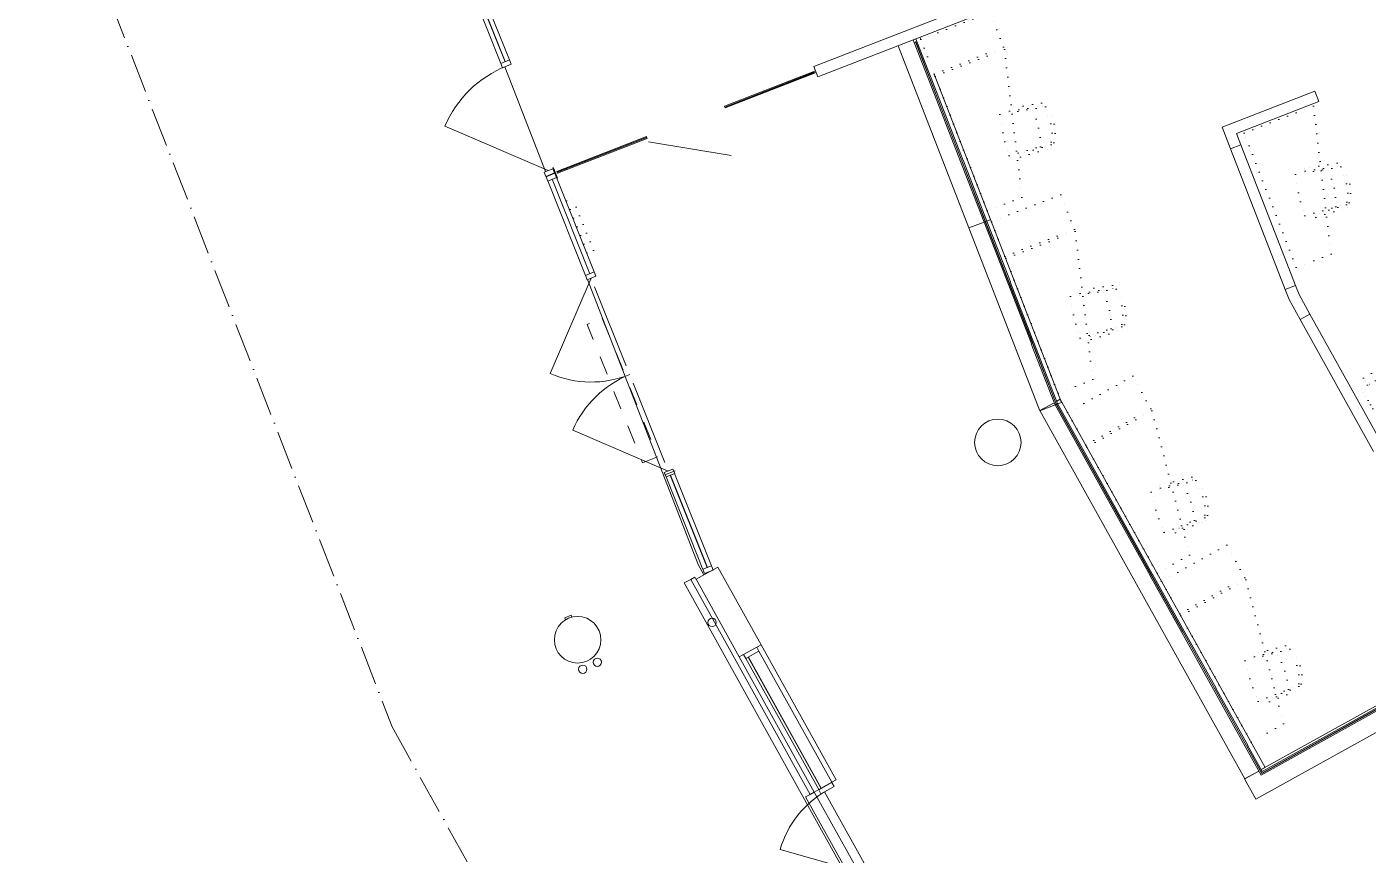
# Model space of a CAD drawing. Header units: millimetres. Extents: x -106764 to 80178, y -104573 to 57950.
# Drawn here: x -72723 to -58314, y -36153 to -27259 of the extents above; entities that cross this region are included whole.
import ezdxf

# ---------------------------------------------------------------- set-up
doc = ezdxf.new("R2010")
doc.units = ezdxf.units.MM
doc.header["$LTSCALE"] = 100
for name, pattern in [('1 Prickad', [1, 0, -1]), ('3 Punktstreckad', [6.2, 4.2, -1, 0, -1]), ('IMPORT-DASHED_1', [4, 2, -2])]:
    doc.linetypes.add(name, pattern=pattern)
for name, color, linetype, lineweight in [('A-13G---EDN', 1, 'Continuous', 9), ('A-27----', 1, '3 Punktstreckad', 13), ('A-27C---E-N', 7, 'Continuous', 18), ('A-27C---EJN', 1, 'Continuous', 9), ('A-27D---E-N', 7, 'Continuous', 9), ('A-3551-EA-', 1, 'Continuous', 9), ('A-42D--CE-N', 1, 'Continuous', 9), ('A-42D--FE-N', 1, 'Continuous', 9), ('A-42E---E-N', 7, 'Continuous', 9), ('A-43CB--E-N', 3, 'Continuous', 18), ('A-43CB--EJN', 1, 'Continuous', 9), ('A-44B---E-N', 1, 'Continuous', 9), ('A-46B--BE-N', 1, 'Continuous', 9), ('A-46B--CE-N', 1, '1 Prickad', 9), ('A-46C---E-N', 1, 'Continuous', 9), ('A-5-----E-N', 1, 'Continuous', 9), ('A055-LS', 130, 'IMPORT-DASHED_1', 9)]:
    doc.layers.add(name, color=color, linetype=linetype, lineweight=lineweight)

# ---------------------------------------------------------------- blocks, each defined once
blk = doc.blocks.new('CW Pardörr-Glas-Ram1 - Typ 1-Bef med tvärpost-8565515-A-40_P0010')
at = {"layer": 'A-13G---EDN'}
for p, q in [((-1115, 5), (-327, 793)), ((1115, 5), (327, 793))]:
    blk.add_line(p, q, dxfattribs=at)
for centre, start, end in [((-1115, 5), 0, 45), ((1115, 5), 135, 180)]:
    blk.add_arc(centre, 1115, start, end, dxfattribs=at)
at = {"layer": 'A-42D--CE-N'}
for p, q in [((-1015, 5), (-100, 5)), ((100, 5), (1015, 5))]:
    blk.add_line(p, q, dxfattribs=at)
blk = doc.blocks.new('System Panel - Partiglas_ tunnt-8565535-A-40_P0010')
at = {"layer": 'A-42D--FE-N'}
for p, q in [((-546, 1), (546, 1)), ((-546, -1), (-546, 1)), ((546, -1), (546, 1)), ((546, -1), (-546, -1))]:
    blk.add_line(p, q, dxfattribs=at)
blk = doc.blocks.new('Rectangular Mullion - 50x100-8565520-A-40_P0010')
at = {"layer": 'A-42D--FE-N'}
for p, q in [((0, 50), (-50, 50)), ((-50, 50), (-50, -50)), ((0, 50), (0, -50)), ((-50, -50), (0, -50))]:
    blk.add_line(p, q, dxfattribs=at)
blk = doc.blocks.new('Rectangular Mullion - 200x100-8523792-A-40_P0010')
at = {"layer": 'A-42D--FE-N'}
for p, q in [((-67127, -28914), (-66722, -29928)), ((-67035, -28877), (-66629, -29891))]:
    blk.add_line(p, q, dxfattribs=at)
blk = doc.blocks.new('Stuprör-enkelt rakt - SR-8673119-A-40_P0010')
at = {"layer": 'A-5-----E-N'}
blk.add_circle((0, 75), 45, dxfattribs=at)
blk = doc.blocks.new('Stuprör-enkelt rakt - SR-8673116-A-40_P0010')
at = {"layer": 'A-5-----E-N'}
blk.add_circle((0, 75), 45, dxfattribs=at)
blk = doc.blocks.new('Stuprör-enkelt rakt - SR-8673118-A-40_P0010')
at = {"layer": 'A-5-----E-N'}
blk.add_circle((0, -75), 45, dxfattribs=at)
blk = doc.blocks.new('Rectangular Mullion - 4150 STOMPROFIL-8952866-A-40_P0010')
at = {"layer": 'A-42D--FE-N'}
for p, q in [((0, 80.5), (-50, 80.5)), ((-50, 80.5), (-50, -80.5)), ((0, 80.5), (0, -80.5)), ((-50, -80.5), (0, -80.5))]:
    blk.add_line(p, q, dxfattribs=at)
blk = doc.blocks.new('CW Dörr-Glas-Ram1 - Biljettkassan_Bef-8952883-A-40_P0010')
at = {"layer": 'A-13G---EDN'}
blk.add_line((-530, 5), (220, 755), dxfattribs=at)
blk.add_arc((-530, 5), 1060, 0, 45, dxfattribs=at)
blk = doc.blocks.new('Scand bef sockel - Scand bef sockel-4258824-A-40_P0010')
at = {"layer": 'A-42E---E-N'}
for p, q in [((-65661, -33230), (-65591, -33192)), ((-61408, -40880), (-65661, -33230)), ((-65591, -33192), (-65547, -33167)), ((-64308, -35500), (-65591, -33192)), ((-65547, -33167), (-65535, -33189)), ((-65070, -34024), (-64264, -35475)), ((-64357, -35527), (-64308, -35500)), ((-63793, -36541), (-64357, -35527)), ((-64308, -35500), (-64264, -35475)), ((-64264, -35475), (-63700, -36489))]:
    blk.add_line(p, q, dxfattribs=at)
blk = doc.blocks.new('Ricoh_copier_14254 - Ricoh_copier_14254-5309679-A-40_P0010')
at = {"layer": 'A-46B--CE-N'}
for p, q in [((-419, 296), (-379, 296)), ((-419, -296), (-419, 296)), ((-379, 296), (-331, 296)), ((-379, 296), (-379, -296)), ((-331, -296), (-331, 296)), ((-67, 382), (-329, 382)), ((-329, 382), (-329, 332)), ((-325, 332), (-329, 332)), ((-329, 332), (-329, -368)), ((-325, 378), (-325, 380)), ((-325, 380), (315, 380)), ((-133, 379), (-325, 379)), ((-325, 366), (-325, 378)), ((-325, 233), (-325, 366)), ((-133, 366), (-325, 366)), ((-300, 235), (-300, 330)), ((-288, 321), (-288, 319)), ((214, 348), (-282, 348)), ((-253, 319), (-253, 321)), ((-229, 329), (-229, 327)), ((-229, 306), (-229, 304)), ((-219, 327), (-219, 329)), ((-219, 304), (-219, 306)), ((-207, 329), (-207, 327)), ((-207, 306), (-207, 304)), ((-197, 327), (-197, 329)), ((-197, 304), (-197, 306)), ((-183, 329), (-183, 327)), ((-183, 306), (-183, 304)), ((-173, 327), (-173, 329)), ((-173, 304), (-173, 306)), ((-133, 378), (-133, 366)), ((-133, 366), (-133, 348)), ((-119, 317), (27, 317)), ((-119, 263), (-119, 317)), ((27, 316), (-119, 316)), ((-50, 382), (-67, 382)), ((-67, 380), (-67, 382)), ((48, 382), (-47, 382)), ((27, 317), (27, 263)), ((67, 382), (50, 382)), ((67, 382), (67, 380)), ((67, 382), (67, 380)), ((317, 382), (67, 382)), ((67, 382), (67, 380)), ((106, 322), (88, 322)), ((88, 322), (88, 317)), ((88, 317), (106, 317)), ((88, 317), (88, 315)), ((106, 311), (88, 311)), ((88, 311), (88, 306)), ((88, 306), (106, 306)), ((88, 304), (88, 306)), ((106, 300), (88, 300)), ((88, 300), (88, 295)), ((88, 295), (106, 295)), ((106, 289), (88, 289)), ((88, 289), (88, 285)), ((106, 317), (106, 322)), ((106, 317), (106, 315)), ((106, 306), (106, 311)), ((106, 306), (106, 304)), ((106, 295), (106, 300)), ((106, 285), (106, 289)), ((134, 322), (116, 322)), ((116, 322), (116, 317)), ((116, 317), (134, 317)), ((116, 317), (116, 315)), ((134, 311), (116, 311)), ((116, 311), (116, 306)), ((116, 306), (134, 306)), ((116, 306), (116, 304)), ((134, 300), (116, 300)), ((116, 300), (116, 295)), ((116, 295), (134, 295)), ((134, 289), (116, 289)), ((116, 289), (116, 285)), ((134, 317), (134, 322)), ((134, 317), (134, 315)), ((134, 306), (134, 311)), ((134, 306), (134, 304)), ((134, 295), (134, 300)), ((134, 285), (134, 289)), ((162, 322), (144, 322)), ((144, 322), (144, 317)), ((144, 317), (162, 317)), ((144, 315), (144, 317)), ((162, 311), (144, 311)), ((144, 311), (144, 306)), ((144, 306), (162, 306)), ((144, 306), (144, 304)), ((162, 300), (144, 300)), ((144, 300), (144, 295)), ((144, 295), (162, 295)), ((162, 289), (144, 289)), ((144, 289), (144, 285)), ((162, 317), (162, 322)), ((162, 317), (162, 315)), ((162, 306), (162, 311)), ((162, 306), (162, 304)), ((162, 295), (162, 300)), ((162, 285), (162, 289)), ((190, 322), (171, 322)), ((171, 322), (171, 317)), ((171, 317), (190, 317)), ((171, 315), (171, 317)), ((190, 311), (171, 311)), ((171, 311), (171, 306)), ((171, 306), (190, 306)), ((171, 304), (171, 306)), ((190, 300), (171, 300)), ((171, 300), (171, 295)), ((171, 295), (190, 295)), ((190, 289), (171, 289)), ((171, 289), (171, 285)), ((190, 317), (190, 322)), ((190, 317), (190, 315)), ((190, 306), (190, 311)), ((190, 306), (190, 304)), ((190, 295), (190, 300)), ((190, 285), (190, 289)), ((231, 330), (315, 330)), ((232, 330), (232, 235)), ((315, 380), (315, 330)), ((317, 332), (315, 332)), ((315, 330), (315, 235)), ((317, 332), (317, 382)), ((317, 235), (317, 332)), ((-327, 233), (18, 233)), ((-327, 233), (-327, -366)), ((-300, 235), (232, 235)), ((-276, 278), (-276, 276)), ((-256, 276), (-256, 278)), ((-229, 285), (-229, 283)), ((-229, 263), (-229, 261)), ((-219, 283), (-219, 285)), ((-219, 261), (-219, 263)), ((-207, 285), (-207, 283)), ((-207, 263), (-207, 261)), ((-197, 283), (-197, 285)), ((-197, 261), (-197, 263)), ((-183, 285), (-183, 283)), ((-183, 263), (-183, 261)), ((-173, 283), (-173, 285)), ((-173, 261), (-173, 263)), ((-133, 235), (-133, 233)), ((-131, 235), (-131, 233)), ((27, 263), (-119, 263)), ((-93, 249), (-75, 249)), ((-93, 244), (-93, 249)), ((-75, 247), (-93, 247)), ((-75, 244), (-93, 244)), ((-75, 249), (-75, 244)), ((-66, 249), (-47, 249)), ((-66, 244), (-66, 249)), ((-47, 247), (-66, 247)), ((-47, 244), (-66, 244)), ((-47, 249), (-47, 244)), ((-38, 249), (-19, 249)), ((-38, 244), (-38, 249)), ((-19, 247), (-38, 247)), ((-19, 244), (-38, 244)), ((-19, 249), (-19, 244)), ((-10, 249), (9, 249)), ((-10, 244), (-10, 249)), ((9, 247), (-10, 247)), ((9, 244), (-10, 244)), ((9, 249), (9, 244)), ((18, 233), (271, 233)), ((18, 233), (18, -366)), ((88, 285), (106, 285)), ((116, 285), (134, 285)), ((144, 285), (162, 285)), ((171, 285), (190, 285)), ((232, 235), (317, 235)), ((271, 233), (317, 233)), ((271, -366), (271, 233)), ((317, 235), (317, 233)), ((317, 233), (317, -366)), ((-379, -296), (-419, -296)), ((-331, -296), (-379, -296)), ((-329, -368), (-325, -368)), ((18, -366), (-327, -366)), ((-325, -368), (-325, -366)), ((-133, -368), (-325, -368)), ((-133, -366), (-133, -368)), ((315, -368), (-133, -368)), ((271, -366), (18, -366)), ((317, -366), (271, -366)), ((315, -368), (315, -366)), ((315, -368), (317, -368)), ((317, -368), (317, -366))]:
    blk.add_line(p, q, dxfattribs=at)
at = {"layer": 'A-46B--CE-N', "flags": 128}
for points in [[(-282, 348), (-286, 347), (-290, 346), (-293, 344), (-296, 341), (-298, 338), (-300, 334), (-300, 330)], [(-282, 348), (-286, 347), (-290, 346)], [(232, 330), (231, 334), (230, 338), (228, 341), (225, 344), (221, 346), (218, 347), (214, 348)]]:
    blk.add_lwpolyline(points, dxfattribs=at)
at = {"layer": 'A-46B--CE-N'}
for radius, start, end in [(78.7, 47.8304, 132.1696), (76.7, 49.404, 130.584)]:
    blk.add_arc((0, 322), radius, start, end, dxfattribs=at)
for centre, major_axis, start_param, end_param in [((-270, 321), (17.5, 0), 0, 3.141593), ((-270, 321), (-17.5, 0), 0, 3.141593), ((-224, 329), (5, 0), 0, 3.141593), ((-224, 329), (5, 0), 3.141593, 6.283185), ((-224, 306), (5, 0), 0, 3.141593), ((-224, 306), (5, 0), 3.141593, 6.283185), ((-224, 285), (5, 0), 0, 3.141593), ((-202, 329), (5, 0), 0, 3.141593), ((-202, 329), (5, 0), 3.141593, 6.283185), ((-202, 306), (5, 0), 0, 3.141593), ((-202, 306), (5, 0), 3.141593, 6.283185), ((-202, 285), (5, 0), 0, 3.141593), ((-178, 329), (5, 0), 0, 3.141593), ((-178, 329), (5, 0), 3.141593, 6.283185), ((-178, 306), (5, 0), 0, 3.141593), ((-178, 306), (5, 0), 3.141593, 6.283185), ((-178, 285), (5, 0), 0, 3.141593), ((-266, 278), (10, 0), 0, 3.141593), ((-266, 278), (-10, 0), 0, 3.141593), ((-224, 285), (-5, 0), 0, 3.141593), ((-224, 263), (5, 0), 0, 3.141593), ((-224, 263), (5, 0), 3.141593, 6.283185), ((-202, 285), (-5, 0), 0, 3.141593), ((-202, 263), (5, 0), 0, 3.141593), ((-202, 263), (5, 0), 3.141593, 6.283185), ((-178, 285), (-5, 0), 0, 3.141593), ((-178, 263), (5, 0), 2.094395, 3.141593), ((-178, 263), (5, 0), 3.141593, 6.283185), ((-178, 263), (-5, 0), 3.141593, 4.974188)]:
    blk.add_ellipse(centre, major_axis=major_axis, ratio=0.906308, start_param=start_param, end_param=end_param, dxfattribs=at)
blk = doc.blocks.new('System Panel - Partiglas_ tunnt Mörkt-9280945-A-40_P0010')
at = {"layer": 'A-42D--FE-N'}
for p, q in [((-250, 1), (250, 1)), ((-250, -1), (-250, 1)), ((250, -1), (250, 1)), ((250, -1), (-250, -1))]:
    blk.add_line(p, q, dxfattribs=at)
blk = doc.blocks.new('System Panel - Partiglas_ tunnt Mörkt-9280849-A-40_P0010')
at = {"layer": 'A-42D--FE-N'}
for p, q in [((-350, 1), (350, 1)), ((-350, -1), (-350, 1)), ((350, -1), (350, 1)), ((350, -1), (-350, -1))]:
    blk.add_line(p, q, dxfattribs=at)
blk = doc.blocks.new('System Panel - Partiglas_ tunnt Mörkt-9280848-A-40_P0010')
at = {"layer": 'A-42D--FE-N'}
for p, q in [((-350.5, 1), (350.5, 1)), ((-350.5, -1), (-350.5, 1)), ((350.5, -1), (350.5, 1)), ((350.5, -1), (-350.5, -1))]:
    blk.add_line(p, q, dxfattribs=at)
blk = doc.blocks.new('System Panel - Partiglas_ tunnt Mörkt-9280939-A-40_P0010')
at = {"layer": 'A-42D--FE-N'}
for p, q in [((-169, 1), (169, 1)), ((-169, -1), (-169, 1)), ((169, -1), (169, 1)), ((169, -1), (-169, -1))]:
    blk.add_line(p, q, dxfattribs=at)
blk = doc.blocks.new('Rectangular Mullion - 30 mm rektangulär spröjs-9280864-A-40_P0010')
at = {"layer": 'A-42D--FE-N'}
for p, q in [((-61678, -31317), (-61665, -31310)), ((-61337, -31929), (-61678, -31317)), ((-61664, -31309), (-61651, -31303)), ((-61311, -31914), (-61651, -31303))]:
    blk.add_line(p, q, dxfattribs=at)
blk = doc.blocks.new('Rectangular Mullion - 30 mm rektangulär spröjs-9280938-A-40_P0010')
at = {"layer": 'A-42D--FE-N'}
for p, q in [((-59463, -35295), (-59635, -34987)), ((-59452, -35254), (-59609, -34972))]:
    blk.add_line(p, q, dxfattribs=at)
blk = doc.blocks.new('Rectangular Mullion - 30 mm rektangulär spröjs-9280811-A-40_P0010')
at = {"layer": 'A-42D--FE-N'}
for p, q in [((-59975, -34375), (-60316, -33764)), ((-59949, -34361), (-60290, -33749))]:
    blk.add_line(p, q, dxfattribs=at)
blk = doc.blocks.new('Rectangular Mullion - 30 mm rektangulär spröjs-9280944-A-40_P0010')
at = {"layer": 'A-42D--FE-N'}
for p, q in [((-59013, -35044), (-59463, -35295)), ((-59028, -35018), (-59452, -35254))]:
    blk.add_line(p, q, dxfattribs=at)
blk = doc.blocks.new('System Panel - Partiglas_ tunnt-8929413-A-40_P0010')
at = {"layer": 'A-42D--FE-N'}
for p, q in [((-515, 1), (515, 1)), ((-515, -1), (-515, 1)), ((515, -1), (515, 1)), ((515, -1), (-515, -1))]:
    blk.add_line(p, q, dxfattribs=at)
blk = doc.blocks.new('Rectangular Mullion - 20x20-8415054-A-40_P0010')
at = {"layer": 'A-42D--FE-N'}
for p, q in [((-66068, -28438), (-67029, -28811)), ((-66061, -28456), (-67021, -28829)), ((-66068, -28438), (-66065, -28446)), ((-66065, -28448), (-66061, -28456)), ((-67025, -28819), (-67029, -28811)), ((-67021, -28829), (-67025, -28821))]:
    blk.add_line(p, q, dxfattribs=at)
blk = doc.blocks.new('Dörr - Enkelglas - Curtain Wall - Dörr_Enkelglas_Säkerhetsglas _SG__Bef-9577526-A-40_P0010')
at = {"layer": 'A-42D--CE-N'}
blk.add_line((450, 51), (-327, 508), dxfattribs=at)
blk = doc.blocks.new('Rectangular Mullion - 20x20-8082455-A-40_P0010')
at = {"layer": 'A-42D--FE-N'}
for p, q in [((-64251, -27731), (-65230, -28112)), ((-64244, -27750), (-65222, -28130)), ((-65226, -28120), (-65230, -28112)), ((-65222, -28130), (-65226, -28122))]:
    blk.add_line(p, q, dxfattribs=at)
blk = doc.blocks.new('Rectangular Mullion - 4150 STOMPROFIL-8676180-A-40_P0010')
at = {"layer": 'A-42D--FE-N'}
for p, q in [((-64859, -33964), (-64076, -35371)), ((-64999, -34042), (-64217, -35449)), ((-64191, -35435), (-64217, -35449)), ((-64076, -35371), (-64190, -35434))]:
    blk.add_line(p, q, dxfattribs=at)
blk = doc.blocks.new('System Panel - 4150 GLAS - Säkerhetsglas _SG_-8952871-A-40_P0010')
at = {"layer": 'A-42D--FE-N'}
for p, q in [((-806, 51), (806, 51)), ((-806, 49), (-806, 51)), ((806, 49), (-806, 49)), ((806, 49), (806, 51))]:
    blk.add_line(p, q, dxfattribs=at)
blk = doc.blocks.new('Rectangular Mullion - 4150 STOMPROFIL-8952861-A-40_P0010')
at = {"layer": 'A-42D--FE-N'}
for p, q in [((25, 80.5), (-25, 80.5)), ((-25, 80.5), (-25, -80.5)), ((25, 80.5), (25, -80.5)), ((-25, -80.5), (25, -80.5))]:
    blk.add_line(p, q, dxfattribs=at)
blk = doc.blocks.new('System Panel - Partiglas_ tunnt-9280857-A-40_P0010')
at = {"layer": 'A-42D--FE-N'}
for p, q in [((-349.5, 1), (349.5, 1)), ((-349.5, -1), (-349.5, 1)), ((349.5, -1), (349.5, 1)), ((349.5, -1), (-349.5, -1))]:
    blk.add_line(p, q, dxfattribs=at)
blk = doc.blocks.new('Rectangular Mullion - 30 mm rektangulär spröjs-9280817-A-40_P0010')
at = {"layer": 'A-42D--FE-N'}
for p, q in [((-61680, -31312), (-61933, -30661)), ((-61652, -31302), (-61905, -30650)), ((-61652, -31302), (-61680, -31312))]:
    blk.add_line(p, q, dxfattribs=at)
blk = doc.blocks.new('System Panel - Partiglas_ tunnt-9280928-A-40_P0010')
at = {"layer": 'A-42D--FE-N'}
for p, q in [((-350, 1), (350, 1)), ((-350, -1), (-350, 1)), ((350, -1), (350, 1)), ((350, -1), (-350, -1))]:
    blk.add_line(p, q, dxfattribs=at)
blk = doc.blocks.new('Hurts Biljettkassa - Hurts Biljettkassa-9293444-A-40_P0010')
at = {"layer": 'A-46B--CE-N'}
for p, q in [((800, 400), (0, 400)), ((0, 400), (0, 0)), ((800, 0), (800, 400)), ((0, 0), (800, 0))]:
    blk.add_line(p, q, dxfattribs=at)
blk = doc.blocks.new('TV_valfria mått - 1650x950x150-8746409-A-40_P0010')
at = {"layer": 'A-46B--CE-N'}
for p, q in [((301, 35), (-301, 35)), ((-301, 35), (-301, -35)), ((301, -35), (301, 35)), ((-301, -35), (301, -35))]:
    blk.add_line(p, q, dxfattribs=at)
blk = doc.blocks.new('System Panel - Partiglas_ tunnt - SG _SÄK_GLAS_-8523974-A-40_P0010')
at = {"layer": 'A-42D--FE-N'}
for p, q in [((-603.75, 1), (603.75, 1)), ((-603.75, -1), (-603.75, 1)), ((603.75, -1), (603.75, 1)), ((603.75, -1), (-603.75, -1))]:
    blk.add_line(p, q, dxfattribs=at)
blk = doc.blocks.new('Rectangular Mullion - 50x100-8523908-A-40_P0010')
at = {"layer": 'A-42D--FE-N'}
for p, q in [((0, 50), (-50, 50)), ((-50, 50), (-50, -50)), ((0, 50), (0, -50)), ((-50, -50), (0, -50))]:
    blk.add_line(p, q, dxfattribs=at)
blk = doc.blocks.new('Rectangular Mullion - 200x100-8524128-A-40_P0010')
at = {"layer": 'A-42D--FE-N'}
for p, q in [((-67988, -26493), (-67539, -27614)), ((-67632, -27651), (-68080, -26530))]:
    blk.add_line(p, q, dxfattribs=at)
blk = doc.blocks.new('CW Dörr-Glas-Ram1 - Typ 1-Bef med tvärpost-8673617-A-40_P0010')
at = {"layer": 'A-13G---EDN'}
blk.add_line((-604, 5), (250, 859), dxfattribs=at)
blk.add_arc((-604, 5), 1208, 0, 45, dxfattribs=at)
blk = doc.blocks.new('Rectangular Mullion - 50x100-8523905-A-40_P0010')
at = {"layer": 'A-42D--FE-N'}
for p, q in [((25, 50), (-25, 50)), ((-25, 50), (-25, -50)), ((25, 50), (25, -50)), ((-25, -50), (25, -50))]:
    blk.add_line(p, q, dxfattribs=at)
blk = doc.blocks.new('System Panel - Partiglas_ tunnt-8565522-A-40_P0010')
at = {"layer": 'A-42D--FE-N'}
for p, q in [((-534, 1), (534, 1)), ((-534, -1), (-534, 1)), ((534, -1), (534, 1)), ((534, -1), (-534, -1))]:
    blk.add_line(p, q, dxfattribs=at)
blk = doc.blocks.new('Rectangular Mullion - 50x100-8565537-A-40_P0010')
at = {"layer": 'A-42D--FE-N'}
for p, q in [((0, 50), (-50, 50)), ((-50, 50), (-50, -50)), ((0, 50), (0, -50)), ((-50, -50), (0, -50))]:
    blk.add_line(p, q, dxfattribs=at)
blk = doc.blocks.new('Rectangular Mullion - 200x100-8565542-A-40_P0010')
at = {"layer": 'A-42D--FE-N'}
for p, q in [((-65461, -33084), (-65857, -32092)), ((-65765, -32055), (-65368, -33047))]:
    blk.add_line(p, q, dxfattribs=at)
blk = doc.blocks.new('Rectangular Mullion - 50x100-8565543-A-40_P0010')
at = {"layer": 'A-42D--FE-N'}
for p, q in [((25, 50), (-25, 50)), ((-25, 50), (-25, -50)), ((25, 50), (25, -50)), ((-25, -50), (25, -50))]:
    blk.add_line(p, q, dxfattribs=at)
blk = doc.blocks.new('Rectangular Mullion - 50x100-8523990-A-40_P0010')
at = {"layer": 'A-42D--FE-N'}
for p, q in [((25, 50), (-25, 50)), ((-25, 50), (-25, -50)), ((25, 50), (25, -50)), ((-25, -50), (25, -50))]:
    blk.add_line(p, q, dxfattribs=at)
blk = doc.blocks.new('System Panel - Partiglas_ tunnt Mörkt-9280812-A-40_P0010')
at = {"layer": 'A-42D--FE-N'}
for p, q in [((-335, 1), (335, 1)), ((-335, -1), (-335, 1)), ((335, -1), (335, 1)), ((335, -1), (-335, -1))]:
    blk.add_line(p, q, dxfattribs=at)
blk = doc.blocks.new('Rectangular Mullion - 30 mm rektangulär spröjs-8954459-A-40_P0010')
at = {"layer": 'A-42D--FE-N'}
for p, q in [((0, 15), (-30, 15)), ((-30, 15), (-30, -15)), ((0, 15), (0, -15)), ((-30, -15), (0, -15))]:
    blk.add_line(p, q, dxfattribs=at)
blk = doc.blocks.new('System Panel - Partiglas_ tunnt Mörkt-9280813-A-40_P0010')
at = {"layer": 'A-42D--FE-N'}
for p, q in [((-350, 1), (350, 1)), ((-350, -1), (-350, 1)), ((350, -1), (350, 1)), ((350, -1), (-350, -1))]:
    blk.add_line(p, q, dxfattribs=at)
blk = doc.blocks.new('System Panel - Partiglas_ tunnt-9280818-A-40_P0010')
at = {"layer": 'A-42D--FE-N'}
for p, q in [((-350, 1), (350, 1)), ((-350, -1), (-350, 1)), ((350, -1), (350, 1)), ((350, -1), (-350, -1))]:
    blk.add_line(p, q, dxfattribs=at)
blk = doc.blocks.new('Rectangular Mullion - 30 mm rektangulär spröjs-9280810-A-40_P0010')
at = {"layer": 'A-42D--FE-N'}
for p, q in [((-62947, -28051), (-63190, -27426)), ((-62919, -28040), (-63162, -27415))]:
    blk.add_line(p, q, dxfattribs=at)
blk = doc.blocks.new('Rectangular Mullion - 30 mm rektangulär spröjs-V33-A-40_P0010')
at = {"layer": 'A-42D--FE-N'}
for p, q in [((-62440, -29355), (-62693, -28703)), ((-62412, -29344), (-62665, -28692))]:
    blk.add_line(p, q, dxfattribs=at)
blk = doc.blocks.new('Rectangular Mullion - 30 mm rektangulär spröjs-9280847-A-40_P0010')
at = {"layer": 'A-42D--FE-N'}
for p, q in [((-62440, -29355), (-62427, -29350)), ((-62186, -30008), (-62440, -29355)), ((-62425, -29349), (-62412, -29344)), ((-62158, -29997), (-62412, -29344))]:
    blk.add_line(p, q, dxfattribs=at)
blk = doc.blocks.new('Armbågskontakt - Armbågskontakt-V35-A-40_P0010')
at = {"layer": 'A-46C---E-N'}
for p, q in [((-37, 25), (37, 25)), ((-37, 0), (-37, 25)), ((37, 25), (37, 2))]:
    blk.add_line(p, q, dxfattribs=at)
blk = doc.blocks.new('Bord - Biljettkassa skrivbord - 1550x800_400-9287716-A-40_P0010')
at = {"layer": 'A-46B--CE-N'}
for p, q in [((-775, -400), (-775, 400)), ((-775, 400), (775, 0)), ((775, 0), (775, -400)), ((775, -400), (-775, -400))]:
    blk.add_line(p, q, dxfattribs=at)
blk = doc.blocks.new('Seating-LAMMHULTS-COMET_SPORT-Swivel_Base-5_Feet - Fabric - Grey-5081503-A-40_P0010')
at = {"layer": 'A-46B--CE-N'}
for p, q in [((-245, 262), (-270, -91)), ((-213, 260), (-245, 262)), ((-238, -93), (-213, 260)), ((245, 262), (213, 260)), ((213, 260), (238, -93)), ((270, -91), (245, 262)), ((-270, -91), (-238, -93)), ((238, -93), (270, -91))]:
    blk.add_line(p, q, dxfattribs=at)
for centre, radius, start, end in [((29542, -1817), 29814, 175.9428, 176.8981), ((2, -113), 423, 64.0917, 115.9083), ((-29542, -1817), 29814, 3.1021, 4.0577), ((0, -668), 838, 75.6477, 104.3523)]:
    blk.add_arc(centre, radius, start, end, dxfattribs=at)
for points, knots in [([(198, 293), (188, 298), (167, 308), (141, 318), (119, 325), (102, 330), (85, 333), (69, 336), (52, 339), (34, 341), (17, 342), (0, 342), (-17, 342), (-34, 340), (-52, 339), (-69, 336), (-85, 333), (-102, 329), (-119, 325), (-141, 318), (-167, 308), (-188, 298), (-198, 293)], [0, 0, 0, 0, 0.083333, 0.166667, 0.208333, 0.25, 0.291667, 0.333333, 0.375, 0.416667, 0.458333, 0.5, 0.541667, 0.583333, 0.625, 0.666667, 0.708333, 0.75, 0.791667, 0.833333, 0.916667, 1, 1, 1, 1]), ([(-229, -203), (-199, -207), (-153, -210), (-92, -214), (-50, -215), (-12, -215), (23, -215), (58, -215), (92, -214), (127, -212), (172, -209), (206, -206), (229, -203)], [0, 0, 0, 0, 0.2, 0.3, 0.4, 0.475, 0.55, 0.625, 0.7, 0.775, 0.85, 1, 1, 1, 1])]:
    blk.add_open_spline(points, degree=3, knots=knots, dxfattribs=at)

msp = doc.modelspace()

# ---------------------------------------------------------------- linework, layer by layer
at = {"layer": 'A-27----'}
for p, q in [((-72723.4, -24673.3), (-68798.1, -34775.5)), ((-68798.1, -34775.5), (-66701.7, -38546.8))]:
    msp.add_line(p, q, dxfattribs=at)
at = {"layer": 'A-27C---E-N'}
for p, q in [((-65300.5, -33059.1), (-65534.8, -33189.3)), ((-65300.5, -33059.1), (-64836.3, -33894.2)), ((-65534.8, -33189.3), (-65070.5, -34024.5)), ((-64836.3, -33894.2), (-65070.5, -34024.5))]:
    msp.add_line(p, q, dxfattribs=at)
at = {"layer": 'A-27C---EJN'}
for p, q in [((-64836.3, -33894.2), (-64029.7, -35345.1)), ((-64263.9, -35475.3), (-65070.5, -34024.5)), ((-64076.5, -35371.1), (-64029.7, -35345.1)), ((-64263.9, -35475.3), (-64217.2, -35449.4))]:
    msp.add_line(p, q, dxfattribs=at)
at = {"layer": 'A-27D---E-N'}
for centre, start, end in [((-62292.8, -31721), 0, 180), ((-62292.8, -31721), 180, 0), ((-66806.6, -33840.4), 0, 180), ((-66806.6, -33840.4), 180, 0)]:
    msp.add_arc(centre, 250, start, end, dxfattribs=at)
at = {"layer": 'A-3551-EA-'}
msp.add_line((-65758.1, -32024.9), (-65869.5, -32069.5), dxfattribs=at)
at = {"layer": 'A-43CB--E-N'}
for p, q in [((-64269, -27684.7), (-61746.5, -26704.5)), ((-64225.5, -27796.5), (-61703, -26816.4)), ((-64269, -27684.7), (-64225.5, -27796.5)), ((-59883.6, -28335.6), (-58886.2, -27948)), ((-58886.2, -27948), (-58842.7, -28059.9)), ((-58842.7, -28059.9), (-59728.2, -28404)), ((-59883.6, -28335.6), (-59793, -28568.6)), ((-59793, -28568.6), (-59681.2, -28525.1)), ((-59728.2, -28404), (-59681.2, -28525.1)), ((-67073.6, -28774.4), (-67065.3, -28771.2)), ((-67073.6, -28774.4), (-67030.2, -28886.3)), ((-67065.3, -28771.2), (-67021.9, -28883.1)), ((-67030.2, -28886.3), (-67021.9, -28883.1)), ((-59206.3, -30078.6), (-59094.4, -30035.1)), ((-59164.7, -30185.6), (-59206.3, -30078.6)), ((-59055.8, -30134.5), (-59094.4, -30035.1)), ((-59164.7, -30185.6), (-59044.7, -30401.5)), ((-59055.8, -30134.5), (-58939.8, -30343.2)), ((-59044.7, -30401.5), (-58939.8, -30343.2))]:
    msp.add_line(p, q, dxfattribs=at)
at = {"layer": 'A-43CB--EJN'}
for p, q in [((-59681.2, -28525.1), (-59094.4, -30035.1)), ((-59206.3, -30078.6), (-59793, -28568.6)), ((-58257.6, -31817.5), (-59044.7, -30401.5)), ((-58939.8, -30343.2), (-58152.7, -31759.2))]:
    msp.add_line(p, q, dxfattribs=at)
at = {"layer": 'A-44B---E-N'}
for p, q in [((-67588.1, -27687.5), (-67150.8, -28813.1)), ((-67132.7, -28859.7), (-67131.7, -28862.2)), ((-66700, -29973.3), (-65512.1, -33030.5)), ((-65512.1, -33030.5), (-65450, -33142.2)), ((-64154.3, -35473), (-63639.2, -36399.5))]:
    msp.add_line(p, q, dxfattribs=at)
at = {"layer": 'A-46B--BE-N'}
for p, q in [((-63121.5, -27394.4), (-63130.5, -27371.1)), ((-63363.6, -27461.6), (-62603.3, -29418.2)), ((-62370.3, -29327.7), (-62976.6, -27767.2)), ((-62440.2, -29354.8), (-62603.3, -29418.2)), ((-62370.3, -29327.7), (-62412.2, -29344)), ((-61607.1, -31291.9), (-62370.3, -29327.7)), ((-62603.3, -29418.2), (-61840.1, -31382.4)), ((-61621.5, -31258.5), (-61660, -31279.9)), ((-59420.8, -35212), (-61621.5, -31258.5)), ((-61840.1, -31382.4), (-61676.6, -31318.9)), ((-61686.5, -31294.6), (-61840, -31380)), ((-61840, -31380), (-59639.2, -35333.6)), ((-61648.4, -31307.9), (-61607.1, -31291.9)), ((-55977.1, -33295.1), (-59462.3, -35235.1)), ((-59519.9, -35553.3), (-55725.6, -33441.2)), ((-59488.5, -35249.7), (-59641.4, -35334.8)), ((-59639.2, -35333.6), (-59488.5, -35249.7)), ((-59462.3, -35235.1), (-59420.8, -35212)), ((-59641.4, -35334.8), (-59519.9, -35553.3))]:
    msp.add_line(p, q, dxfattribs=at)
at = {"layer": 'A055-LS', "flags": 128}
msp.add_lwpolyline([(-66541.3, -30388.7), (-65947.4, -31874.5), (-66109.9, -31939.4), (-66703.8, -30453.7)], close=True, dxfattribs=at)

# ---------------------------------------------------------------- block references
at = {"layer": 'A-42D--CE-N'}
for name, p, rotation in [('CW Dörr-Glas-Ram1 - Typ 1-Bef med tvärpost-8673617-A-40_P0010', (-67342.8, -28239.6), 111.786152263176), ('Dörr - Enkelglas - Curtain Wall - Dörr_Enkelglas_Säkerhetsglas _SG__Bef-9577526-A-40_P0010', (-65645.4, -28283.9), 201.2338882926403), ('CW Pardörr-Glas-Ram1 - Typ 1-Bef med tvärpost-8565515-A-40_P0010', (-66242.9, -30991.4), 111.7861522631762), ('CW Dörr-Glas-Ram1 - Biljettkassan_Bef-8952883-A-40_P0010', (-63864.4, -35918.3), 119.0697465594421)]:
    msp.add_blockref(name, p, dxfattribs=dict(at, rotation=rotation))
at = {"layer": 'A-42D--FE-N'}
for name, p in [('Rectangular Mullion - 200x100-8524128-A-40_P0010', (0, 0)), ('Rectangular Mullion - 30 mm rektangulär spröjs-9280810-A-40_P0010', (0, 0)), ('Rectangular Mullion - 20x20-8082455-A-40_P0010', (0, 0)), ('Rectangular Mullion - 20x20-8415054-A-40_P0010', (0, 0)), ('Rectangular Mullion - 30 mm rektangulär spröjs-V33-A-40_P0010', (0, 0)), ('Rectangular Mullion - 200x100-8523792-A-40_P0010', (0, 0)), ('Rectangular Mullion - 30 mm rektangulär spröjs-9280847-A-40_P0010', (0, 0)), ('Rectangular Mullion - 30 mm rektangulär spröjs-9280817-A-40_P0010', (0, 0)), ('Rectangular Mullion - 30 mm rektangulär spröjs-9280864-A-40_P0010', (0, 0)), ('Rectangular Mullion - 30 mm rektangulär spröjs-9280811-A-40_P0010', (-1021.4, 1834.9)), ('Rectangular Mullion - 200x100-8565542-A-40_P0010', (0, 0)), ('Rectangular Mullion - 30 mm rektangulär spröjs-9280811-A-40_P0010', (-680.9, 1223.3)), ('Rectangular Mullion - 30 mm rektangulär spröjs-9280811-A-40_P0010', (-340.5, 611.6)), ('Rectangular Mullion - 30 mm rektangulär spröjs-9280811-A-40_P0010', (0, 0)), ('Rectangular Mullion - 4150 STOMPROFIL-8676180-A-40_P0010', (0, 0)), ('Rectangular Mullion - 30 mm rektangulär spröjs-9280811-A-40_P0010', (340.5, -611.6)), ('Rectangular Mullion - 30 mm rektangulär spröjs-9280938-A-40_P0010', (0, 0)), ('Rectangular Mullion - 30 mm rektangulär spröjs-9280944-A-40_P0010', (0, 0))]:
    msp.add_blockref(name, p, dxfattribs=at)
for name, p, rotation in [('System Panel - Partiglas_ tunnt - SG _SÄK_GLAS_-8523974-A-40_P0010', (-67809.5, -27072), 291.7861522631761), ('Rectangular Mullion - 30 mm rektangulär spröjs-8954459-A-40_P0010', (-63186.5, -27392.8), 111.2338882926402), ('System Panel - Partiglas_ tunnt Mörkt-9280812-A-40_P0010', (-63054.3, -27733), 291.2338882926403), ('System Panel - Partiglas_ tunnt-8929413-A-40_P0010', (-64745.9, -27934.4), 21.23388829264035), ('Rectangular Mullion - 30 mm rektangulär spröjs-9280811-A-40_P0010', (1423.2, -2862.2), 352.1315209769149), ('System Panel - Partiglas_ tunnt Mörkt-9280813-A-40_P0010', (-62806.2, -28371.5), 291.2338882926403), ('System Panel - Partiglas_ tunnt-8929413-A-40_P0010', (-66544.9, -28633.4), 21.23388829264035), ('System Panel - Partiglas_ tunnt-9280818-A-40_P0010', (-62552.8, -29023.6), 291.2338882926403), ('System Panel - Partiglas_ tunnt-8565535-A-40_P0010', (-66877.9, -29402.6), 111.7861522631762), ('System Panel - Partiglas_ tunnt Mörkt-9280848-A-40_P0010', (-62299.3, -29676.1), 291.2338882926403), ('Rectangular Mullion - 30 mm rektangulär spröjs-9280811-A-40_P0010', (2183.8, -4819.7), 352.1315209769145), ('System Panel - Partiglas_ tunnt Mörkt-9280849-A-40_P0010', (-62045.6, -30329.1), 291.2338882926403), ('System Panel - Partiglas_ tunnt-9280857-A-40_P0010', (-61792.2, -30981.1), 291.2338882926403), ('System Panel - Partiglas_ tunnt Mörkt-9280849-A-40_P0010', (-61494.3, -31615.6), 299.1023673157253), ('System Panel - Partiglas_ tunnt Mörkt-9280849-A-40_P0010', (-61153.8, -32227.3), 299.1023673157253), ('System Panel - Partiglas_ tunnt-8565522-A-40_P0010', (-65612.3, -32569.1), 111.7861522631762), ('System Panel - Partiglas_ tunnt-9280928-A-40_P0010', (-60813.4, -32838.9), 299.1023673157253), ('Rectangular Mullion - 50x100-8565520-A-40_P0010', (-65395.6, -33111.4), 291.7861522631762), ('System Panel - Partiglas_ tunnt Mörkt-9280849-A-40_P0010', (-60472.9, -33450.5), 299.1023673157253), ('System Panel - Partiglas_ tunnt Mörkt-9280849-A-40_P0010', (-60132.4, -34062.1), 299.1023673157253), ('System Panel - 4150 GLAS - Säkerhetsglas _SG_-8952871-A-40_P0010', (-64537.7, -34707.2), 119.0697465594421), ('System Panel - Partiglas_ tunnt-9280928-A-40_P0010', (-59792, -34673.8), 299.1023673157253), ('Rectangular Mullion - 30 mm rektangulär spröjs-9280811-A-40_P0010', (-92165.4, 25611.7), 89.99999999999939), ('System Panel - Partiglas_ tunnt-9280928-A-40_P0010', (-58103.2, -34520.7), 29.10236731572522), ('Rectangular Mullion - 30 mm rektangulär spröjs-9280811-A-40_P0010', (-92777, 25271.3), 89.99999999999973), ('System Panel - Partiglas_ tunnt Mörkt-9280849-A-40_P0010', (-58714.8, -34861.2), 29.10236731572522), ('System Panel - Partiglas_ tunnt Mörkt-9280939-A-40_P0010', (-59539.6, -35127.1), 299.1023673157253), ('System Panel - Partiglas_ tunnt Mörkt-9280945-A-40_P0010', (-59239.1, -35153), 29.10236731572522)]:
    msp.add_blockref(name, p, dxfattribs=dict(at, rotation=rotation))
at = {"layer": 'A-42D--FE-N', "extrusion": (0, 0, -1)}
for name, p, rotation in [('Rectangular Mullion - 50x100-8523905-A-40_P0010', (67576.1, -27655.8), 248.2138477368239), ('Rectangular Mullion - 50x100-8523908-A-40_P0010', (67100.1, -28846.7), 248.2138477368239), ('Rectangular Mullion - 50x100-8565537-A-40_P0010', (67099.1, -28849.2), 68.21384773682384), ('Rectangular Mullion - 50x100-8523990-A-40_P0010', (66666, -29932.8), 68.21384773682384), ('Rectangular Mullion - 50x100-8565543-A-40_P0010', (65819.8, -32049.9), 68.21384773682384), ('Rectangular Mullion - 4150 STOMPROFIL-8952866-A-40_P0010', (64953.4, -33959.3), 60.93025344055796), ('Rectangular Mullion - 4150 STOMPROFIL-8952861-A-40_P0010', (64134.1, -35433.2), 60.93025344055796)]:
    msp.add_blockref(name, p, dxfattribs=dict(at, rotation=rotation))
at = {"layer": 'A-42E---E-N'}
msp.add_blockref('Scand bef sockel - Scand bef sockel-4258824-A-40_P0010', (0, 0), dxfattribs=at)
at = {"layer": 'A-46B--CE-N'}
for name, p, rotation in [('Hurts Biljettkassa - Hurts Biljettkassa-9293444-A-40_P0010', (-62976.6, -27767.2), 21.23388829263987), ('Bord - Biljettkassa skrivbord - 1550x800_400-9287716-A-40_P0010', (-62314, -28368), 291.2338882926384), ('Seating-LAMMHULTS-COMET_SPORT-Swivel_Base-5_Feet - Fabric - Grey-5081503-A-40_P0010', (-62022.6, -28376.1), 282.9960594263977), ('Bord - Biljettkassa skrivbord - 1550x800_400-9287716-A-40_P0010', (-58993.9, -28976.9), 291.2338882926384), ('Seating-LAMMHULTS-COMET_SPORT-Swivel_Base-5_Feet - Fabric - Grey-5081503-A-40_P0010', (-58847.3, -29020.8), 282.9960594263977), ('TV_valfria mått - 1650x950x150-8746409-A-40_P0010', (-66780.4, -29394.7), 291.7861345226962), ('Hurts Biljettkassa - Hurts Biljettkassa-9293444-A-40_P0010', (-62216.4, -29723.8), 21.23388829263987), ('Bord - Biljettkassa skrivbord - 1550x800_400-9287716-A-40_P0010', (-61553.8, -30324.7), 291.2338882926384), ('Seating-LAMMHULTS-COMET_SPORT-Swivel_Base-5_Feet - Fabric - Grey-5081503-A-40_P0010', (-61262.3, -30332.7), 282.9960594263977), ('Ricoh_copier_14254 - Ricoh_copier_14254-5309679-A-40_P0010', (-57904.3, -31255.4), 298.8274559520615), ('Hurts Biljettkassa - Hurts Biljettkassa-9293444-A-40_P0010', (-61348, -31749.9), 29.10236731572842), ('Bord - Biljettkassa skrivbord - 1550x800_400-9287716-A-40_P0010', (-60609.4, -32254.3), 299.1023673157281), ('Seating-LAMMHULTS-COMET_SPORT-Swivel_Base-5_Feet - Fabric - Grey-5081503-A-40_P0010', (-60382.1, -32408.4), 288.2246009146155), ('Hurts Biljettkassa - Hurts Biljettkassa-9293444-A-40_P0010', (-60338.8, -33562.9), 29.10236731572842), ('Bord - Biljettkassa skrivbord - 1550x800_400-9287716-A-40_P0010', (-59600.2, -34067.3), 299.1023673157281), ('Seating-LAMMHULTS-COMET_SPORT-Swivel_Base-5_Feet - Fabric - Grey-5081503-A-40_P0010', (-59372.9, -34221.4), 288.2246009146155)]:
    msp.add_blockref(name, p, dxfattribs=dict(at, rotation=rotation))
at = {"layer": 'A-46C---E-N', "rotation": 20.83430700197594}
msp.add_blockref('Armbågskontakt - Armbågskontakt-V35-A-40_P0010', (-66902, -33613.4), dxfattribs=at)
at = {"layer": 'A-5-----E-N'}
for name, p, rotation in [('Stuprör-enkelt rakt - SR-8673116-A-40_P0010', (-65296.4, -33618.1), 119.0697465594411), ('Stuprör-enkelt rakt - SR-8673119-A-40_P0010', (-66783.8, -34089.4), 205.1518174260395), ('Stuprör-enkelt rakt - SR-8673118-A-40_P0010', (-66627, -34014.3), 25.15181742604145)]:
    msp.add_blockref(name, p, dxfattribs=dict(at, rotation=rotation))

doc.saveas('drawing.dxf')
